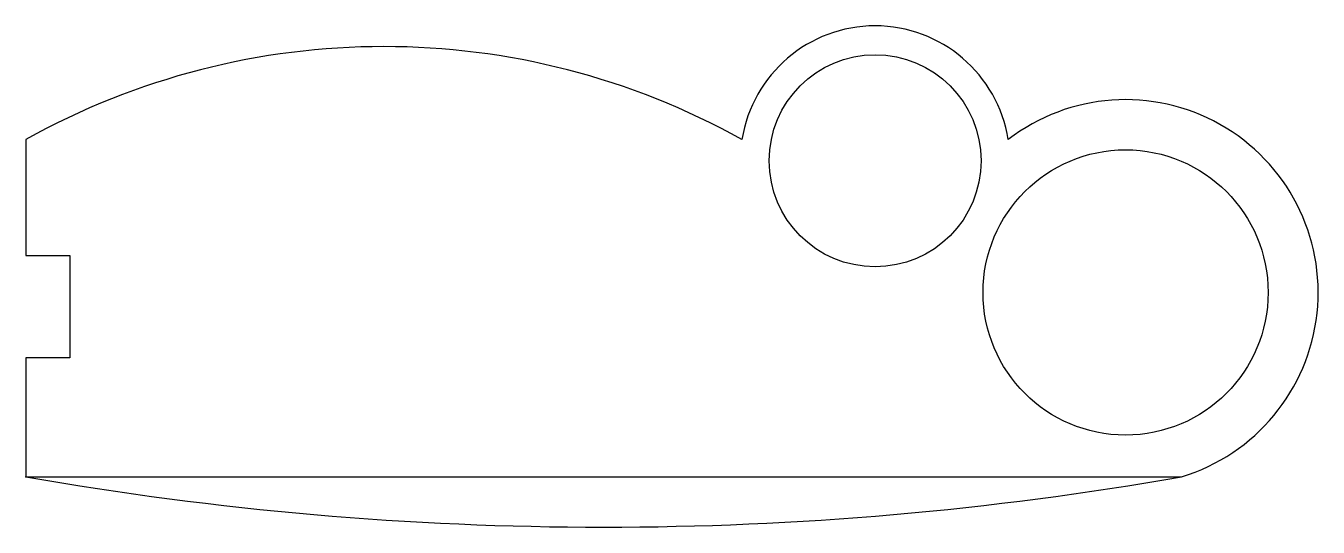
# Model space of a CAD drawing. Header units: millimetres. Extents: x 0 to 134, y -5 to 47.
import ezdxf

# ---------------------------------------------------------------- set-up
doc = ezdxf.new("R2010")
doc.units = ezdxf.units.MM
doc.layers.get('0').update_dxf_attribs({"linetype": 'CONTINUOUS'})

msp = doc.modelspace()

# ---------------------------------------------------------------- linework, layer by layer
msp.add_lwpolyline([(0, 22.95), (4.55, 22.95), (4.55, 12.35), (0, 12.35), (0, 0), (120, 0, 1.19778), (102, 35, 0.85289), (74.35, 35, 0.259308), (0, 35)], format="xyb", close=True)
for centre, radius in [((88.18, 32.79), 11), ((114.18, 19.13), 14.8)]:
    msp.add_circle(centre, radius)
msp.add_arc((60, 342.07), 347.29, 260.0513, 279.9487)
msp.add_point((0, 0))

doc.saveas('drawing.dxf')
